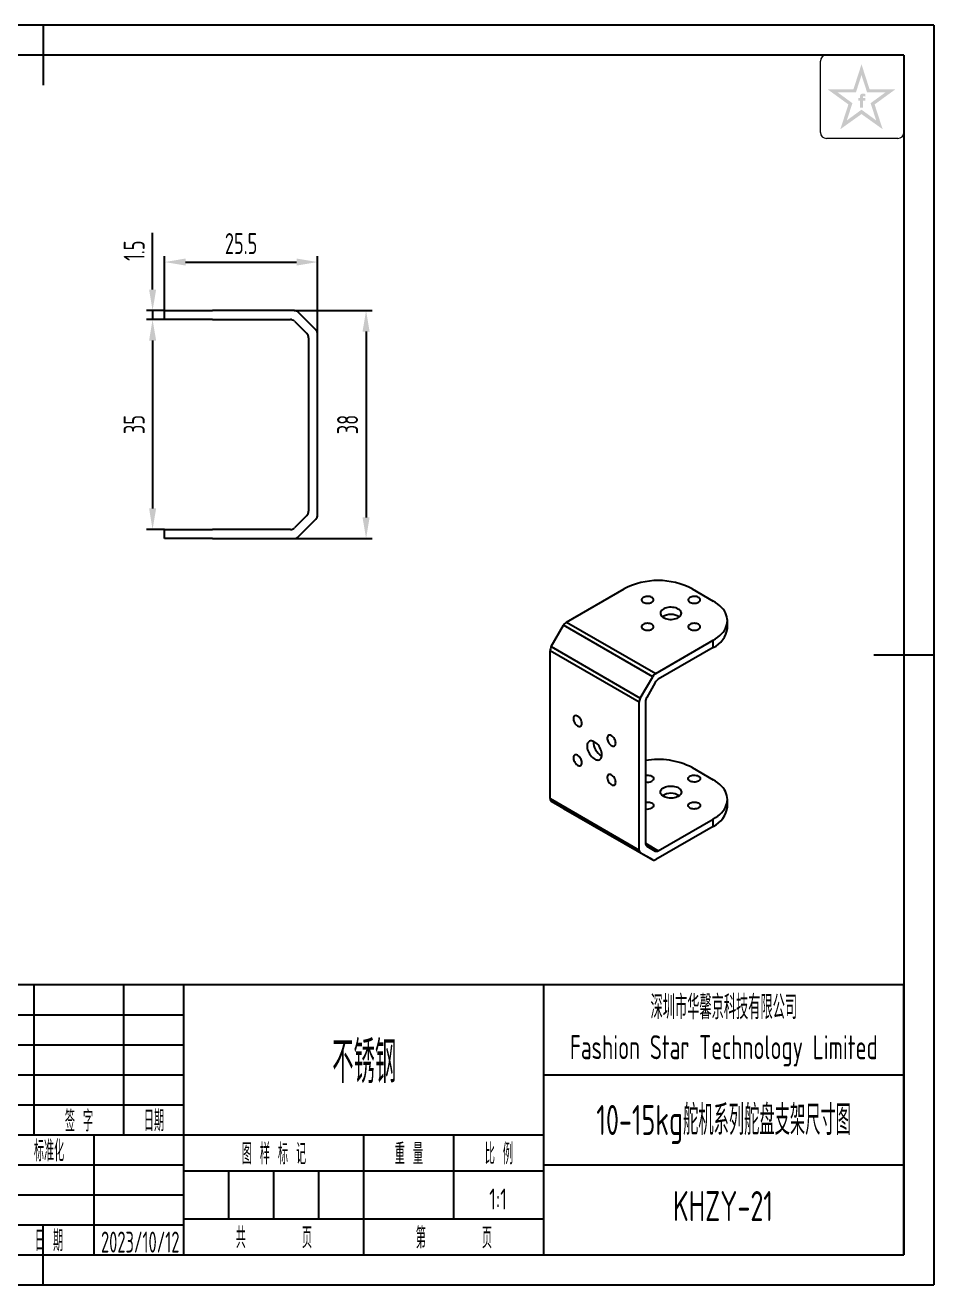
# Model space of a CAD drawing. Header units: millimetres. Extents: x 366 to 663, y 390 to 600.
# Drawn here: x 511.6 to 663.1, y 389.7 to 599.7 of the extents above; entities that cross this region are included whole.
import ezdxf
from ezdxf.enums import TextEntityAlignment as Align

# ---------------------------------------------------------------- set-up
doc = ezdxf.new("R2010")
doc.units = ezdxf.units.MM
for name, color, linetype in [('1轮廓实线层', 7, 'Continuous'), ('2细线层', 4, 'Continuous'), ('6文字层', 3, 'Continuous'), ('7标注层', 4, 'Continuous'), ('图框层', 7, 'Continuous')]:
    doc.layers.add(name, color=color, linetype=linetype)
doc.styles.add('PC_TEXTSTYLE', font='ISOCP.SHX', dxfattribs={"width": 0.707, "bigfont": 'GBCBIG.SHX'})
doc.styles.add('PC_TEXTSTYLE4', font='ISOCP.SHX', dxfattribs={"width": 0.707, "bigfont": 'GBCBIG.SHX'})
doc.dimstyles.new('GB_LINEAR', dxfattribs={"dimtxt": 3.5, "dimasz": 3.5, "dimexe": 1, "dimexo": 0, "dimgap": 1.5, "dimtad": 1, "dimdsep": 46, "dimtxsty": 'PC_TEXTSTYLE', "dimcen": 0, "dimclrd": 256, "dimclrt": 3, "dimadec": 0, "dimazin": 2, "dimtp": 0.1, "dimtm": 0.1, "dimtfac": 0.71, "dimtdec": 3, "dimtmove": 0, "dimatfit": 3, "dimfxl": 1, "dimtfill": 1, "dimarcsym": 0})

# ---------------------------------------------------------------- blocks, each defined once
blk = doc.blocks.new('*D8')
at = {"layer": '7标注层', "color": 0, "lineweight": -2}
for p, q in [((556.42, 552.08), (569.42, 552.08)), ((556.42, 514.08), (569.42, 514.08))]:
    blk.add_line(p, q, dxfattribs=at)
at = {"layer": '7标注层', "lineweight": -2}
blk.add_line((568.42, 548.58), (568.42, 517.58), dxfattribs=at)
at = {"layer": '7标注层'}
for points in [[(569, 548.58), (567.83, 548.58), (568.42, 552.08)], [(567.83, 517.58), (569, 517.58), (568.42, 514.08)]]:
    blk.add_solid(points, dxfattribs=at)
at = {"layer": 'Defpoints', "color": 0}
for p in [(556.42, 552.08), (556.42, 514.08), (568.42, 514.08)]:
    blk.add_point(p, dxfattribs=at)
at = {"layer": '7标注层', "color": 3, "insert": (565.34, 533.08), "char_height": 3.5, "attachment_point": 5, "rotation": 90, "style": 'PC_TEXTSTYLE', "bg_fill": 3, "box_fill_scale": 1.1, "bg_fill_color": 257, "bg_fill_transparency": 0}
blk.add_mtext('38', dxfattribs=at)
blk = doc.blocks.new('*D9')
at = {"layer": '7标注层', "color": 0, "lineweight": -2}
for p, q in [((534.83, 552.08), (534.83, 561.16)), ((560.33, 548.16), (560.33, 561.16))]:
    blk.add_line(p, q, dxfattribs=at)
at = {"layer": '7标注层', "lineweight": -2}
blk.add_line((538.33, 560.16), (556.83, 560.16), dxfattribs=at)
at = {"layer": '7标注层'}
for points in [[(538.33, 560.75), (538.33, 559.58), (534.83, 560.16)], [(556.83, 559.58), (556.83, 560.75), (560.33, 560.16)]]:
    blk.add_solid(points, dxfattribs=at)
at = {"layer": 'Defpoints', "color": 0}
for p in [(560.33, 560.16), (534.83, 552.08), (560.33, 548.16)]:
    blk.add_point(p, dxfattribs=at)
at = {"layer": '7标注层', "color": 3, "insert": (547.58, 563.24), "char_height": 3.5, "attachment_point": 5, "style": 'PC_TEXTSTYLE', "bg_fill": 3, "box_fill_scale": 1.1, "bg_fill_color": 257, "bg_fill_transparency": 0}
blk.add_mtext('25.5', dxfattribs=at)
blk = doc.blocks.new('*D10')
at = {"layer": '7标注层', "color": 0, "lineweight": -2}
for p, q in [((534.83, 550.58), (531.83, 550.58)), ((534.83, 515.58), (531.83, 515.58))]:
    blk.add_line(p, q, dxfattribs=at)
at = {"layer": '7标注层', "lineweight": -2}
blk.add_line((532.83, 547.08), (532.83, 519.08), dxfattribs=at)
at = {"layer": '7标注层'}
for points in [[(533.42, 547.08), (532.25, 547.08), (532.83, 550.58)], [(532.25, 519.08), (533.42, 519.08), (532.83, 515.58)]]:
    blk.add_solid(points, dxfattribs=at)
at = {"layer": 'Defpoints', "color": 0}
for p in [(534.83, 550.58), (532.83, 515.58), (534.83, 515.58)]:
    blk.add_point(p, dxfattribs=at)
at = {"layer": '7标注层', "color": 3, "insert": (529.76, 533.08), "char_height": 3.5, "attachment_point": 5, "rotation": 90, "style": 'PC_TEXTSTYLE', "bg_fill": 3, "box_fill_scale": 1.1, "bg_fill_color": 257, "bg_fill_transparency": 0}
blk.add_mtext('35', dxfattribs=at)
blk = doc.blocks.new('*D21')
at = {"layer": '7标注层', "lineweight": -2}
for p, q in [((532.83, 555.58), (532.83, 565.05)), ((532.83, 552.08), (532.83, 550.58)), ((532.83, 547.08), (532.83, 543.58))]:
    blk.add_line(p, q, dxfattribs=at)
at = {"layer": '7标注层', "color": 0, "lineweight": -2}
for p, q in [((534.83, 552.08), (531.83, 552.08)), ((534.83, 550.58), (531.83, 550.58))]:
    blk.add_line(p, q, dxfattribs=at)
at = {"layer": '7标注层'}
for points in [[(532.25, 555.58), (533.42, 555.58), (532.83, 552.08)], [(533.42, 547.08), (532.25, 547.08), (532.83, 550.58)]]:
    blk.add_solid(points, dxfattribs=at)
at = {"layer": 'Defpoints', "color": 0}
for p in [(532.83, 550.58), (534.83, 552.08), (534.83, 550.58)]:
    blk.add_point(p, dxfattribs=at)
at = {"layer": '7标注层', "color": 3, "insert": (529.76, 562.06), "char_height": 3.5, "attachment_point": 5, "rotation": 90, "style": 'PC_TEXTSTYLE', "bg_fill": 3, "box_fill_scale": 1.1, "bg_fill_color": 257, "bg_fill_transparency": 0}
blk.add_mtext('1.5', dxfattribs=at)
blk = doc.blocks.new('ZwmFrameMain_A4^_^无分区图框^_^landscape')
at = {"layer": '1轮廓实线层'}
for p, q in [((123.5, 205), (123.5, 195)), ((267, 200), (0, 200)), ((267, 200), (267, 0)), ((272, 100), (262, 100)), ((123.5, -5), (123.5, 5)), ((0, 0), (267, 0))]:
    blk.add_line(p, q, dxfattribs=at)
at = {"layer": '2细线层'}
for p, q in [((272, 205), (-25, 205)), ((272, 205), (272, -5)), ((-25, -5), (272, -5))]:
    blk.add_line(p, q, dxfattribs=at)
blk = doc.blocks.new('ZwmFrameMain_标题栏1')
at = {"layer": '1轮廓实线层'}
for p, q in [((-180, 0), (-180, 45)), ((0, 45), (-180, 45)), ((-172, 20), (-172, 45)), ((-165, 20), (-165, 45)), ((-145, 20), (-145, 45)), ((-130, 20), (-130, 45)), ((-120, 0), (-120, 45)), ((0, 0), (0, 45)), ((-60, 30), (0, 30)), ((-180, 20), (-60, 20)), ((-165, 0), (-165, 20)), ((-150, 0), (-150, 20)), ((-135, 0), (-135, 20)), ((-60, 15), (0, 15)), ((-180, 0), (0, 0))]:
    blk.add_line(p, q, dxfattribs=at)
at = {"layer": '1轮廓实线层', "color": 7}
for p, q in [((-60, 0), (-60, 45)), ((-180, 25), (-120, 25))]:
    blk.add_line(p, q, dxfattribs=at)
at = {"layer": '2细线层'}
for p, q in [((-180, 40), (-120, 40)), ((-180, 35), (-120, 35)), ((-180, 30), (-120, 30)), ((-90, 0), (-90, 20)), ((-75, 6), (-75, 20)), ((-180, 15), (-120, 15)), ((-120, 14), (-60, 14)), ((-112.5, 6), (-112.5, 14)), ((-105, 6), (-105, 14)), ((-97.5, 6), (-97.5, 14)), ((-180, 10), (-120, 10)), ((-180, 5), (-120, 5)), ((-120, 6), (-60, 6))]:
    blk.add_line(p, q, dxfattribs=at)
at = {"layer": '6文字层', "style": 'PC_TEXTSTYLE', "width": 0.667}
for s, p in [('标记', (-176, 22.5)), ('处数', (-168.5, 22.5)), (' 更改文件号 ', (-155, 22.5)), (' 签 字 ', (-137.5, 22.5)), (' 日期 ', (-125, 22.5)), (' 设 计 ', (-172.5, 17.51)), (' 标准化 ', (-142.5, 17.51)), (' 图 样 标 记 ', (-105, 17)), (' 重 量 ', (-82.5, 17)), (' 比 例 ', (-67.5, 17)), (' 审 核 ', (-172.5, 7.5)), (' 工 艺 ', (-172.5, 2.5)), (' 日 期 ', (-142.5, 2.5)), ('共       页', (-105, 3)), ('第       页', (-75, 3))]:
    blk.add_text(s, height=3.5, dxfattribs=at).set_placement(p, align=Align.MIDDLE)
at = {"layer": '6文字层', "style": 'PC_TEXTSTYLE', "flags": 8}
for tag, height, width, p, p2 in [('企业名称', 5, 3.445461, (-54.29, 34.82), (-5.27, 34.82)), ('产品名称或材料标记', 7, 1.034456, (-113.46, 28.64), (-66.42, 28.64)), ('图样名称', 5, 3.480264, (-54.79, 19.98), (-5.27, 19.98)), ('标准化', 3.5, 1.756036, (-133.83, 15.37), (-120.75, 15.37)), ('重量', 3.5, 2.448074, (-88.46, 7.54), (-76.55, 7.54)), ('比例', 3.5, 2.367734, (-73.35, 7.54), (-61.93, 7.54)), ('图样代号', 5, 3.489916, (-54.79, 5.63), (-5.52, 5.63)), ('审核', 3.5, 2.723972, (-163.99, 5.37), (-150.63, 5.37)), ('工艺', 3.5, 2.851598, (-164.21, 0.37), (-150.89, 0.37)), ('共几页', 3.5, 0.953151, (-108.58, 1.48), (-101.56, 1.48)), ('日期', 3.5, 2.733185, (-133.83, 0.37), (-120.75, 0.37))]:
    blk.add_attdef(tag, text='', height=height, dxfattribs=dict(at, width=width)).set_placement(p, p2, align=Align.FIT)
at = {"layer": '6文字层', "style": 'PC_TEXTSTYLE', "width": 9.901758, "flags": 8}
blk.add_attdef('设计', text='', height=3.5, rotation=359.5768, dxfattribs=at).set_placement((-164.23, 15.37), (-150.37, 15.27), align=Align.FIT)
at = {"layer": '6文字层', "color": 3, "style": 'PC_TEXTSTYLE', "width": 0.96618, "flags": 8}
blk.add_attdef('第几页', text='', height=3.5, dxfattribs=at).set_placement((-78.29, 1.5), (-71.16, 1.5), align=Align.FIT)
at = {"layer": '6文字层', "color": 0, "style": 'PC_TEXTSTYLE', "width": 0.715273, "flags": 8}
blk.add_attdef('图纸张数', text='', height=3.5, dxfattribs=at).set_placement((-2.66, -3.87), (4.46, -3.87), align=Align.FIT)

msp = doc.modelspace()

# ---------------------------------------------------------------- hatches: boundary and pattern name
at = {"layer": '6文字层', "lineweight": 5}
h = msp.add_hatch(color=2, dxfattribs=at)
edge = h.paths.add_edge_path(flags=0)
edge.add_line((651.234, 587.07), (651.63, 587.07))
edge.add_line((651.63, 587.07), (651.63, 587.496))
edge.add_line((651.63, 587.496), (651.239, 587.496))
edge.add_line((651.239, 587.496), (651.239, 587.705))
edge.add_spline(control_points=[(651.239, 587.705), (651.239, 587.729), (651.238, 587.826), (651.426, 587.796), (651.545, 587.778), (651.612, 587.761), (651.639, 587.754)], knot_values=[0, 0, 0, 0, 1.4943482, 5.8188355, 8.4876202, 10.3632598, 10.3632598, 10.3632598, 10.3632598], degree=3, periodic=0)
edge.add_line((651.639, 587.754), (651.639, 588.19))
edge.add_spline(control_points=[(651.639, 588.19), (651.568, 588.207), (651.395, 588.248), (651.147, 588.269), (650.918, 588.166), (650.802, 588.021), (650.782, 587.911), (650.777, 587.88)], knot_values=[0, 0, 0, 0, 4.9341397, 11.9452686, 16.0265909, 21.3569295, 23.4510995, 23.4510995, 23.4510995, 23.4510995], degree=3, periodic=0)
edge.add_line((650.777, 587.88), (650.777, 587.496))
edge.add_line((650.777, 587.496), (650.49, 587.496))
edge.add_line((650.49, 587.496), (650.49, 587.07))
edge.add_line((650.49, 587.07), (650.78, 587.07))
edge.add_line((650.78, 587.07), (650.78, 585.88))
edge.add_line((650.78, 585.88), (651.234, 585.88))
edge.add_line((651.234, 585.88), (651.234, 587.07))
h.paths.add_polyline_path([(656.69, 588.984), (652.35, 588.984), (651.01, 593.125), (649.67, 588.984), (645.33, 588.984), (648.824, 586.437), (647.485, 582.308), (651.01, 584.832), (654.536, 582.308), (653.196, 586.437)])
h.paths.add_polyline_path([(652.524, 586.648), (653.456, 583.775), (651.01, 585.565), (648.564, 583.775), (649.497, 586.648), (647.043, 588.437), (650.075, 588.437), (651.01, 591.325), (651.946, 588.437), (654.978, 588.437)], flags=16)

# ---------------------------------------------------------------- linework, layer by layer
at = {"color": 7, "linetype": 'Continuous', "lineweight": 25}
for p, q in [((534.832, 550.577), (534.832, 552.077)), ((534.832, 552.077), (542.832, 552.077)), ((542.832, 550.577), (534.832, 550.577)), ((556.418, 552.077), (542.832, 552.077)), ((542.832, 550.577), (555.796, 550.577)), ((556.503, 550.284), (558.539, 548.249)), ((560.039, 548.87), (557.125, 551.784)), ((560.332, 517.991), (560.332, 548.163)), ((558.832, 547.542), (558.832, 518.613)), ((558.539, 517.906), (556.503, 515.87)), ((557.125, 514.37), (560.039, 517.284)), ((534.832, 514.077), (534.832, 515.577)), ((534.832, 515.577), (542.832, 515.577)), ((555.796, 515.577), (542.832, 515.577)), ((542.832, 514.077), (534.832, 514.077)), ((542.832, 514.077), (556.418, 514.077)), ((601.849, 500.138), (611.456, 505.684)), ((622.769, 505.684), (626.305, 503.643)), ((628.648, 499.152), (628.648, 500.377)), ((599.288, 496.041), (601.349, 499.61)), ((616.698, 491.566), (626.305, 497.112)), ((626.305, 495.887), (617.138, 490.595)), ((599.081, 470.708), (599.081, 495.344)), ((614.138, 487.469), (616.198, 491.038)), ((616.638, 490.067), (615.198, 487.574)), ((613.93, 462.136), (613.93, 486.772)), ((614.991, 486.877), (614.991, 463.255)), ((622.769, 475.88), (626.305, 473.839)), ((628.648, 469.349), (628.648, 470.573)), ((601.349, 469.06), (599.288, 470.25)), ((601.349, 469.06), (616.198, 460.488)), ((617.138, 462.016), (626.305, 467.308)), ((626.305, 466.083), (616.698, 460.537)), ((615.198, 462.797), (616.638, 461.966)), ((616.198, 460.488), (614.138, 461.678))]:
    msp.add_line(p, q, dxfattribs=at)
at = {"color": 1, "linetype": 'Continuous', "lineweight": 25}
for p, q in [((601.849, 500.138), (616.698, 491.566)), ((616.198, 491.038), (601.349, 499.61)), ((599.288, 496.041), (614.138, 487.469)), ((626.305, 495.887), (626.305, 497.112)), ((613.93, 486.772), (599.081, 495.344)), ((599.081, 470.708), (613.93, 462.136)), ((614.138, 461.678), (599.288, 470.25)), ((626.305, 466.083), (626.305, 467.308)), ((614.991, 463.255), (617.138, 462.016))]:
    msp.add_line(p, q, dxfattribs=at)
at = {"color": 7, "linetype": 'Continuous', "lineweight": 25, "flags": 128}
for points in [[(616.052, 504.255), (615.895, 504.329), (615.716, 504.383), (615.521, 504.415), (615.319, 504.424), (615.119, 504.409), (614.927, 504.371), (614.753, 504.312), (614.603, 504.234), (614.483, 504.14), (614.398, 504.034), (614.353, 503.92), (614.348, 503.803), (614.383, 503.688), (614.458, 503.58), (614.57, 503.482), (614.713, 503.399), (614.882, 503.335), (615.07, 503.292), (615.269, 503.271), (615.471, 503.274), (615.668, 503.301), (615.852, 503.349), (616.015, 503.419), (616.151, 503.505), (616.253, 503.606), (616.319, 503.716), (616.344, 503.832), (616.329, 503.949), (616.273, 504.061), (616.18, 504.165), (616.052, 504.255)], [(623.83, 504.255), (623.673, 504.329), (623.494, 504.383), (623.299, 504.415), (623.097, 504.424), (622.897, 504.409), (622.705, 504.371), (622.531, 504.312), (622.381, 504.234), (622.261, 504.14), (622.177, 504.034), (622.131, 503.92), (622.126, 503.803), (622.161, 503.688), (622.236, 503.58), (622.348, 503.482), (622.491, 503.399), (622.66, 503.335), (622.848, 503.292), (623.047, 503.271), (623.249, 503.274), (623.446, 503.301), (623.63, 503.349), (623.793, 503.419), (623.929, 503.505), (624.031, 503.606), (624.097, 503.716), (624.122, 503.832), (624.107, 503.949), (624.051, 504.061), (623.958, 504.165), (623.83, 504.255)], [(620.471, 502.316), (620.268, 502.417), (620.04, 502.498), (619.794, 502.559), (619.534, 502.597), (619.267, 502.612), (619, 502.603), (618.738, 502.571), (618.487, 502.516), (618.255, 502.439), (618.045, 502.343), (617.863, 502.229), (617.713, 502.101), (617.598, 501.961), (617.522, 501.813), (617.487, 501.66), (617.492, 501.505), (617.538, 501.353), (617.623, 501.206), (617.747, 501.069), (617.905, 500.944), (618.095, 500.835), (618.311, 500.743), (618.549, 500.672), (618.802, 500.623), (619.066, 500.596), (619.334, 500.593), (619.6, 500.614), (619.857, 500.658), (620.099, 500.724), (620.321, 500.81), (620.518, 500.915), (620.684, 501.036), (620.817, 501.171), (620.912, 501.315), (620.968, 501.467), (620.983, 501.621), (620.958, 501.775), (620.892, 501.925), (620.787, 502.067), (620.646, 502.199), (620.471, 502.316)], [(626.305, 497.112), (626.694, 497.353), (627.052, 497.61), (627.378, 497.88), (627.669, 498.164), (627.925, 498.459), (628.144, 498.763), (628.324, 499.076), (628.465, 499.395), (628.566, 499.72), (628.628, 500.048), (628.648, 500.377), (628.628, 500.707), (628.566, 501.034), (628.465, 501.359), (628.324, 501.678), (628.144, 501.991), (627.925, 502.296), (627.669, 502.59), (627.378, 502.874), (627.052, 503.145), (626.694, 503.402), (626.305, 503.643)], [(616.052, 499.765), (615.895, 499.839), (615.716, 499.893), (615.521, 499.925), (615.319, 499.934), (615.119, 499.919), (614.927, 499.881), (614.753, 499.822), (614.603, 499.744), (614.483, 499.65), (614.398, 499.543), (614.353, 499.43), (614.348, 499.313), (614.383, 499.198), (614.458, 499.089), (614.57, 498.992), (614.713, 498.909), (614.882, 498.845), (615.07, 498.802), (615.269, 498.781), (615.471, 498.784), (615.668, 498.81), (615.852, 498.859), (616.015, 498.928), (616.151, 499.015), (616.253, 499.116), (616.319, 499.226), (616.344, 499.342), (616.329, 499.459), (616.273, 499.571), (616.18, 499.674), (616.052, 499.765)], [(623.83, 499.765), (623.673, 499.839), (623.494, 499.893), (623.299, 499.925), (623.097, 499.934), (622.897, 499.919), (622.705, 499.881), (622.531, 499.822), (622.381, 499.744), (622.261, 499.65), (622.177, 499.543), (622.131, 499.43), (622.126, 499.313), (622.161, 499.198), (622.236, 499.089), (622.348, 498.992), (622.491, 498.909), (622.66, 498.845), (622.848, 498.802), (623.047, 498.781), (623.249, 498.784), (623.446, 498.81), (623.63, 498.859), (623.793, 498.928), (623.929, 499.015), (624.031, 499.116), (624.097, 499.226), (624.122, 499.342), (624.107, 499.459), (624.051, 499.571), (623.958, 499.674), (623.83, 499.765)], [(604.384, 483.231), (604.37, 483.403), (604.327, 483.586), (604.258, 483.77), (604.165, 483.949), (604.051, 484.116), (603.923, 484.263), (603.784, 484.384), (603.642, 484.475), (603.5, 484.532), (603.366, 484.552), (603.245, 484.534), (603.141, 484.48), (603.059, 484.392), (603.003, 484.273), (602.974, 484.128), (602.974, 483.962), (603.003, 483.784), (603.059, 483.599), (603.141, 483.417), (603.245, 483.243), (603.366, 483.085), (603.5, 482.951), (603.642, 482.844), (603.784, 482.77), (603.923, 482.731), (604.051, 482.73), (604.165, 482.766), (604.258, 482.837), (604.327, 482.942), (604.37, 483.075), (604.384, 483.231)], [(610.041, 479.965), (610.027, 480.138), (609.984, 480.32), (609.915, 480.505), (609.821, 480.684), (609.708, 480.85), (609.58, 480.997), (609.441, 481.118), (609.298, 481.209), (609.157, 481.266), (609.023, 481.286), (608.901, 481.269), (608.798, 481.215), (608.716, 481.126), (608.66, 481.007), (608.631, 480.862), (608.631, 480.697), (608.66, 480.518), (608.716, 480.334), (608.798, 480.151), (608.901, 479.977), (609.023, 479.82), (609.157, 479.685), (609.298, 479.578), (609.441, 479.504), (609.58, 479.466), (609.708, 479.464), (609.821, 479.5), (609.915, 479.572), (609.984, 479.676), (610.027, 479.809), (610.041, 479.965)], [(607.743, 478.025), (607.729, 478.252), (607.686, 478.49), (607.615, 478.734), (607.518, 478.978), (607.397, 479.216), (607.256, 479.443), (607.097, 479.654), (606.924, 479.843), (606.741, 480.007), (606.553, 480.14), (606.364, 480.241), (606.178, 480.307), (606, 480.336), (605.833, 480.328), (605.682, 480.282), (605.551, 480.2), (605.442, 480.084), (605.358, 479.937), (605.301, 479.761), (605.272, 479.561), (605.272, 479.343), (605.301, 479.11), (605.358, 478.868), (605.442, 478.624), (605.551, 478.382), (605.682, 478.148), (605.833, 477.929), (606, 477.728), (606.178, 477.551), (606.364, 477.402), (606.553, 477.285), (606.741, 477.201), (606.924, 477.154), (607.097, 477.143), (607.256, 477.17), (607.397, 477.234), (607.518, 477.333), (607.615, 477.466), (607.686, 477.628), (607.729, 477.816), (607.743, 478.025)], [(604.384, 476.698), (604.37, 476.871), (604.327, 477.053), (604.258, 477.238), (604.165, 477.417), (604.051, 477.584), (603.923, 477.73), (603.784, 477.852), (603.642, 477.943), (603.5, 477.999), (603.366, 478.019), (603.245, 478.002), (603.141, 477.948), (603.059, 477.86), (603.003, 477.74), (602.974, 477.595), (602.974, 477.43), (603.003, 477.252), (603.059, 477.067), (603.141, 476.884), (603.245, 476.711), (603.366, 476.553), (603.5, 476.418), (603.642, 476.312), (603.784, 476.238), (603.923, 476.199), (604.051, 476.198), (604.165, 476.233), (604.258, 476.305), (604.327, 476.409), (604.37, 476.542), (604.384, 476.698)], [(610.041, 473.433), (610.027, 473.605), (609.984, 473.788), (609.915, 473.972), (609.821, 474.151), (609.708, 474.318), (609.58, 474.465), (609.441, 474.586), (609.298, 474.677), (609.157, 474.734), (609.023, 474.754), (608.901, 474.736), (608.798, 474.682), (608.716, 474.594), (608.66, 474.475), (608.631, 474.33), (608.631, 474.164), (608.66, 473.986), (608.716, 473.801), (608.798, 473.619), (608.901, 473.445), (609.023, 473.288), (609.157, 473.153), (609.298, 473.046), (609.441, 472.972), (609.58, 472.933), (609.708, 472.932), (609.821, 472.968), (609.915, 473.039), (609.984, 473.144), (610.027, 473.277), (610.041, 473.433)], [(614.991, 474.583), (615.07, 474.598), (615.269, 474.619), (615.471, 474.616), (615.668, 474.589), (615.852, 474.541), (616.015, 474.472), (616.151, 474.385), (616.253, 474.284), (616.319, 474.174), (616.344, 474.058), (616.329, 473.941), (616.273, 473.829), (616.18, 473.725), (616.052, 473.635)], [(623.83, 473.635), (623.673, 473.561), (623.494, 473.507), (623.299, 473.475), (623.097, 473.466), (622.897, 473.481), (622.705, 473.519), (622.531, 473.578), (622.381, 473.656), (622.261, 473.75), (622.177, 473.856), (622.131, 473.97), (622.126, 474.087), (622.161, 474.202), (622.236, 474.31), (622.348, 474.408), (622.491, 474.491), (622.66, 474.555), (622.848, 474.598), (623.047, 474.619), (623.249, 474.616), (623.446, 474.589), (623.63, 474.541), (623.793, 474.472), (623.929, 474.385), (624.031, 474.284), (624.097, 474.174), (624.122, 474.058), (624.107, 473.941), (624.051, 473.829), (623.958, 473.725), (623.83, 473.635)], [(620.471, 471.084), (620.268, 470.983), (620.04, 470.901), (619.794, 470.841), (619.534, 470.803), (619.267, 470.788), (619, 470.797), (618.738, 470.829), (618.487, 470.884), (618.255, 470.961), (618.045, 471.057), (617.863, 471.17), (617.713, 471.299), (617.598, 471.438), (617.522, 471.587), (617.487, 471.74), (617.492, 471.895), (617.538, 472.047), (617.623, 472.194), (617.747, 472.331), (617.905, 472.456), (618.095, 472.565), (618.311, 472.656), (618.549, 472.728), (618.802, 472.777), (619.066, 472.804), (619.334, 472.807), (619.6, 472.786), (619.857, 472.742), (620.099, 472.676), (620.321, 472.59), (620.518, 472.485), (620.684, 472.363), (620.817, 472.229), (620.912, 472.084), (620.968, 471.933), (620.983, 471.779), (620.958, 471.625), (620.892, 471.475), (620.787, 471.333), (620.646, 471.201), (620.471, 471.084)], [(626.305, 467.308), (626.694, 467.549), (627.052, 467.806), (627.378, 468.077), (627.669, 468.36), (627.925, 468.655), (628.144, 468.959), (628.324, 469.272), (628.465, 469.592), (628.566, 469.916), (628.628, 470.244), (628.648, 470.573), (628.628, 470.903), (628.566, 471.231), (628.465, 471.555), (628.324, 471.875), (628.144, 472.187), (627.925, 472.492), (627.669, 472.787), (627.378, 473.07), (627.052, 473.341), (626.694, 473.598), (626.305, 473.839)], [(614.991, 470.093), (615.07, 470.108), (615.269, 470.129), (615.471, 470.126), (615.668, 470.099), (615.852, 470.05), (616.015, 469.981), (616.151, 469.895), (616.253, 469.794), (616.319, 469.683), (616.344, 469.568), (616.329, 469.451), (616.273, 469.339), (616.18, 469.235), (616.052, 469.145)], [(623.83, 469.145), (623.673, 469.071), (623.494, 469.017), (623.299, 468.985), (623.097, 468.976), (622.897, 468.991), (622.705, 469.028), (622.531, 469.088), (622.381, 469.166), (622.261, 469.26), (622.177, 469.366), (622.131, 469.48), (622.126, 469.597), (622.161, 469.712), (622.236, 469.82), (622.348, 469.918), (622.491, 470), (622.66, 470.065), (622.848, 470.108), (623.047, 470.129), (623.249, 470.126), (623.446, 470.099), (623.63, 470.05), (623.793, 469.981), (623.929, 469.895), (624.031, 469.794), (624.097, 469.683), (624.122, 469.568), (624.107, 469.451), (624.051, 469.339), (623.958, 469.235), (623.83, 469.145)]]:
    msp.add_lwpolyline(points, dxfattribs=at)
at = {"color": 7, "linetype": 'Continuous', "lineweight": 25}
for centre, radius, start, end in [((555.796, 549.577), 1, 45, 90), ((556.418, 551.077), 1, 45, 90), ((557.832, 547.542), 1, 0, 45), ((559.332, 548.163), 1, 0, 45), ((557.832, 518.613), 1, 315, 0), ((559.332, 517.991), 1, 315, 0), ((555.796, 516.577), 1, 270, 315), ((556.418, 515.077), 1, 270, 315), ((617.112, 494.81), 12.257, 62.51531, 117.48469), ((602.612, 498.914), 1.443, 121.95467, 151.14439), ((619.234, 498.852), 2.55, 56.92416, 123.07584), ((624.578, 499.599), 4.095, 294.94719, 353.73266), ((600.523, 495.295), 1.443, 148.85627, 178.0435), ((617.462, 490.342), 1.443, 121.95467, 151.14439), ((617.901, 489.371), 1.443, 121.95467, 151.14439), ((615.372, 486.723), 1.443, 148.85627, 178.0435), ((616.433, 486.828), 1.443, 148.85627, 178.0435), ((608.889, 480.116), 2.553, 176.94988, 243.04474), ((617.111, 464.885), 12.366, 62.76977, 99.87169), ((615.342, 475.011), 1.549, 256.8967, 297.26999), ((599.582, 470.659), 0.503, 174.37962, 234.30196), ((619.234, 469.049), 2.55, 56.92416, 123.07584), ((615.342, 470.521), 1.549, 256.8967, 297.26999), ((624.578, 469.796), 4.095, 294.94719, 353.73266), ((614.431, 462.086), 0.503, 174.37962, 234.30196), ((615.492, 463.206), 0.503, 174.37962, 234.30196), ((616.845, 462.425), 0.503, 245.68605, 305.61817), ((616.405, 460.946), 0.503, 245.68605, 305.61817)]:
    msp.add_arc(centre, radius, start, end, dxfattribs=at)
at = {"layer": '6文字层', "color": 212, "lineweight": 5}
for p, q in [((645.169, 594.651), (658.063, 594.651)), ((658.063, 594.651), (658.063, 581.768)), ((644.172, 581.768), (644.172, 593.654)), ((657.065, 580.771), (645.169, 580.771))]:
    msp.add_line(p, q, dxfattribs=at)
for centre, start, end in [((645.169, 593.654), 90, 180), ((645.169, 581.768), 180, 270), ((657.065, 581.768), 270, 0)]:
    msp.add_arc(centre, 0.997, start, end, dxfattribs=at)

# ---------------------------------------------------------------- block references
at = {"layer": '图框层'}
ref = msp.add_blockref('ZwmFrameMain_标题栏1', (658.063, 394.651), dxfattribs=at)
ref.add_attrib('产品名称或材料标记', '不锈钢', dxfattribs={"layer": '6文字层', "height": 7, "style": 'PC_TEXTSTYLE', "width": 0.707}).set_placement((568.12, 423.287), align=Align.CENTER)
ref.add_attrib('设计', 'Kerry', (493.834, 410.023), dxfattribs={"layer": '6文字层', "height": 3.5, "rotation": 359.57685, "style": 'PC_TEXTSTYLE', "width": 0.707})
ref.add_attrib('日期', '2023/10/12', dxfattribs={"layer": '6文字层', "height": 3.5, "style": 'PC_TEXTSTYLE', "width": 0.57952}).set_placement((524.228, 395.023), (537.311, 395.023), align=Align.FIT)
ref.add_attrib('图样名称', '10-15kg舵机系列舵盘支架尺寸图', dxfattribs={"layer": '6文字层', "height": 5, "style": 'PC_TEXTSTYLE', "width": 0.707}).set_placement((628.036, 414.629), align=Align.CENTER)
ref.add_attrib('图样代号', 'KHZY-21', dxfattribs={"layer": '6文字层', "height": 5, "style": 'PC_TEXTSTYLE', "width": 0.707}).set_placement((627.912, 400.282), align=Align.CENTER)
ref.add_attrib('比例', '1:1', dxfattribs={"layer": '6文字层', "height": 3.5, "style": 'PC_TEXTSTYLE', "width": 0.707}).set_placement((590.421, 402.194), align=Align.CENTER)

# ---------------------------------------------------------------- texts
at = {"layer": '6文字层', "insert": (628.063, 431.992), "char_height": 4, "width": 60, "attachment_point": 5, "style": 'PC_TEXTSTYLE4'}
msp.add_mtext('深圳市华馨京科技有限公司\\P\\pxsm1,qc;Fashion Star Technology Limited', dxfattribs=at)

# ---------------------------------------------------------------- next in the draw order: dimensions: what is measured, and where the dimension line sits
at = {"layer": '7标注层'}
dim = msp.add_linear_dim(base=(568.418, 514.077), p1=(556.418, 552.077), p2=(556.418, 514.077), angle=90, dimstyle='GB_LINEAR', override={"dimscale": 1, "dimgap": 1.5, "dimtad": 1, "dimjust": 0, "dimdec": 2, "dimlfac": 1, "dimse1": 0, "dimse2": 0, "dimsd1": 0, "dimsd2": 0, "dimclrd": 256, "dimclre": 0, "dimtofl": 1, "dimtvp": 0.1}, dxfattribs=at)
dim.commit()
dim.dimension.update_dxf_attribs({"geometry": '*D8', "text_midpoint": (565.343, 533.077)})

# ---------------------------------------------------------------- next in the draw order: dimensions: what is measured, and where the dimension line sits
dim = msp.add_linear_dim(base=(560.332, 560.163), p1=(534.832, 552.077), p2=(560.332, 548.163), dimstyle='GB_LINEAR', override={"dimscale": 1, "dimgap": 1.5, "dimtad": 1, "dimjust": 0, "dimdec": 2, "dimlfac": 1, "dimse1": 0, "dimse2": 0, "dimsd1": 0, "dimsd2": 0, "dimclrd": 256, "dimclre": 0, "dimtofl": 1, "dimtvp": 0.1}, dxfattribs=at)
dim.commit()
dim.dimension.update_dxf_attribs({"geometry": '*D9', "text_midpoint": (547.582, 563.238)})

# ---------------------------------------------------------------- next in the draw order: dimensions: what is measured, and where the dimension line sits
dim = msp.add_linear_dim(base=(532.832, 515.577), p1=(534.832, 550.577), p2=(534.832, 515.577), angle=90, dimstyle='GB_LINEAR', override={"dimscale": 1, "dimgap": 1.5, "dimtad": 1, "dimjust": 0, "dimdec": 2, "dimlfac": 1, "dimse1": 0, "dimse2": 0, "dimsd1": 0, "dimsd2": 0, "dimclrd": 256, "dimclre": 0, "dimtofl": 1, "dimtvp": 0.1}, dxfattribs=at)
dim.commit()
dim.dimension.update_dxf_attribs({"geometry": '*D10', "text_midpoint": (529.757, 533.077)})

# ---------------------------------------------------------------- next in the draw order: dimensions: what is measured, and where the dimension line sits
dim = msp.add_linear_dim(base=(532.832, 550.577), p1=(534.832, 552.077), p2=(534.832, 550.577), angle=90, dimstyle='GB_LINEAR', override={"dimscale": 1, "dimgap": 1.5, "dimtad": 1, "dimjust": 0, "dimdec": 2, "dimlfac": 1, "dimse1": 0, "dimse2": 0, "dimsd1": 0, "dimsd2": 0, "dimclrd": 256, "dimclre": 0, "dimtofl": 1, "dimtvp": 0.1}, dxfattribs=at)
dim.commit()
dim.dimension.update_dxf_attribs({"geometry": '*D21', "text_midpoint": (532.832, 562.062), "dimtype": 160})

# ---------------------------------------------------------------- next in the draw order: block references
at = {"layer": '图框层'}
msp.add_blockref('ZwmFrameMain_A4^_^无分区图框^_^landscape', (391.063, 394.651), dxfattribs=at)

doc.saveas('drawing.dxf')
